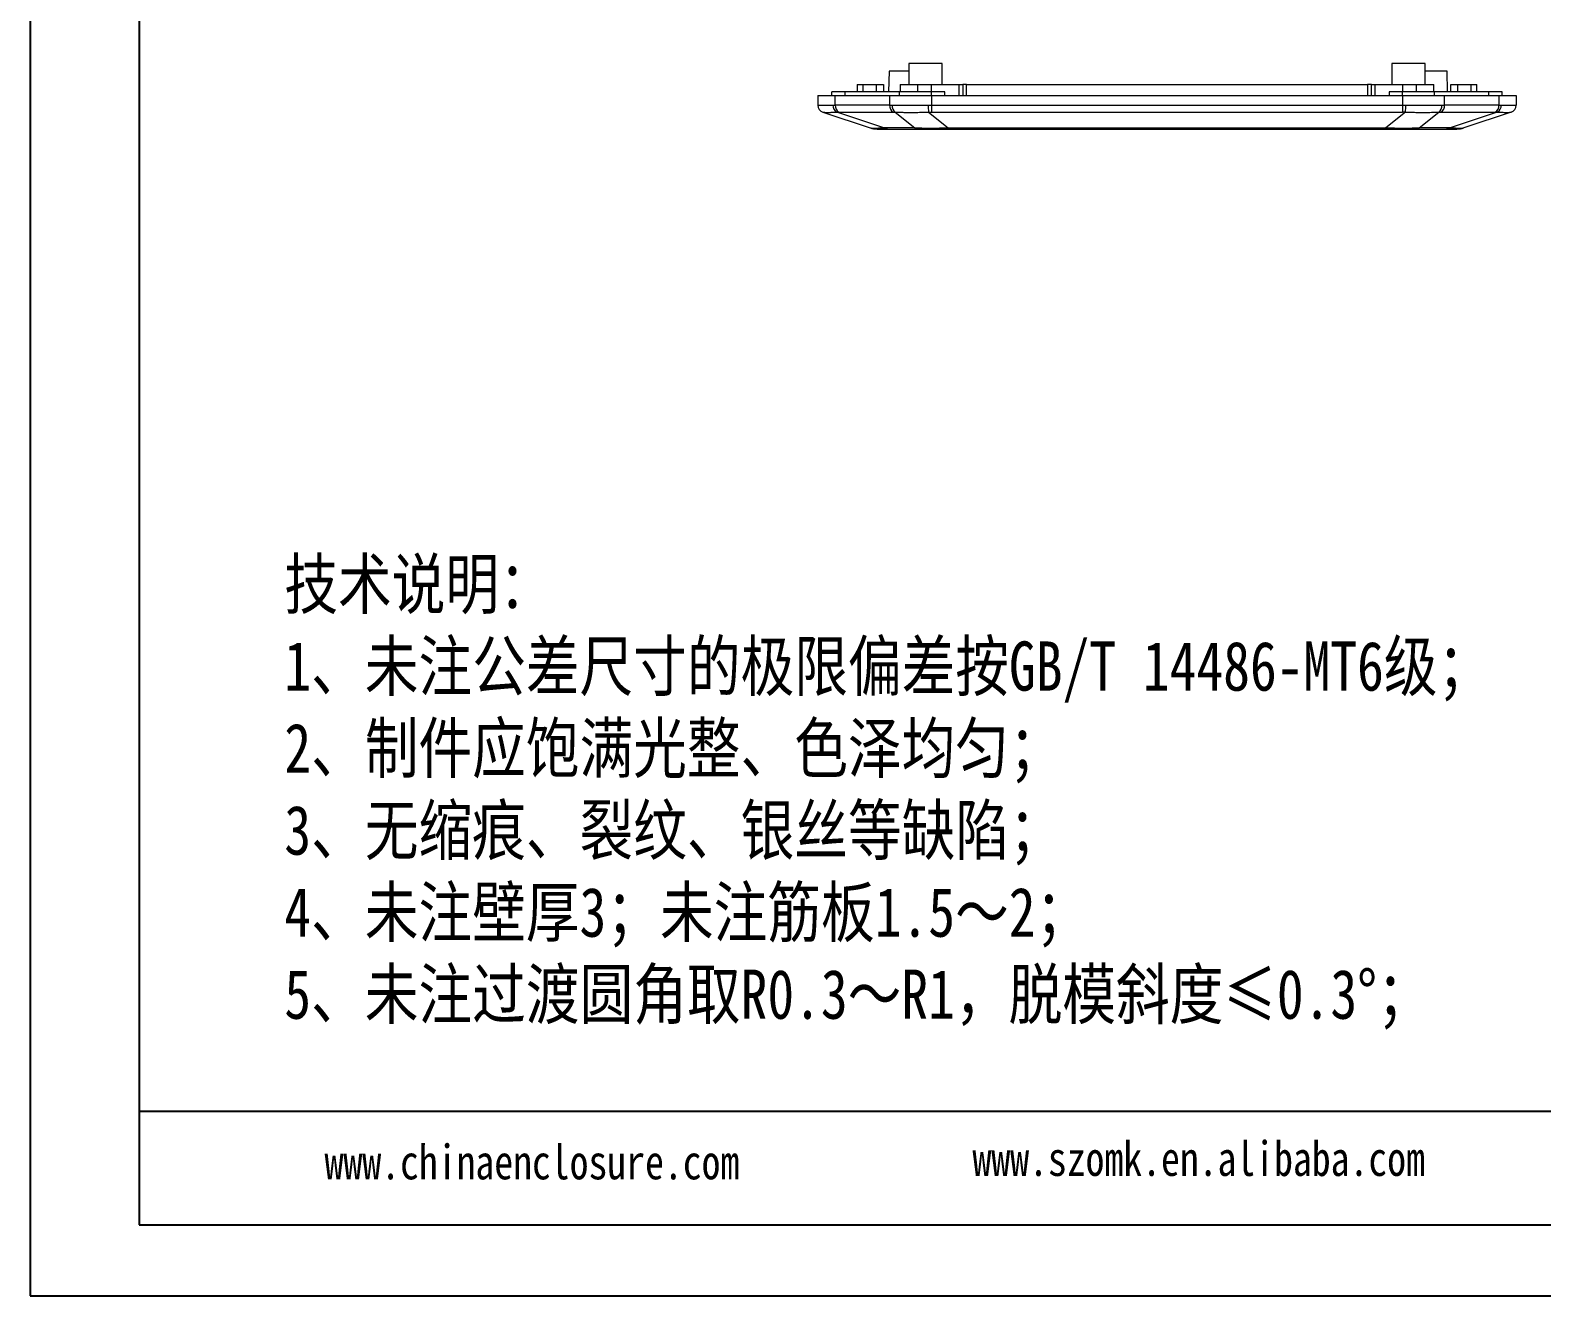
# Model space of a CAD drawing. Header units: inches. Extents: x 1153 to 4131, y 573 to 1071.
# Drawn here: x 1927 to 2130.4, y 573 to 743.2 of the extents above; entities that cross this region are included whole.
import ezdxf

# ---------------------------------------------------------------- set-up
doc = ezdxf.new("R2010")
doc.units = ezdxf.units.IN
doc.layers.add('文字', color=81, linetype='Continuous')
doc.styles.add('宋体', font='', dxfattribs={"width": 0.8, "height": 3.5})
doc.styles.get('宋体').set_extended_font_data('SimSun')

msp = doc.modelspace()

# ---------------------------------------------------------------- linework, layer by layer
for p, q in [((1926.953, 973.438), (1926.953, 572.957)), ((1941.609, 963.903), (1941.609, 582.492)), ((1926.953, 758.365), (1926.953, 572.957)), ((2140.543, 597.748), (1941.609, 597.748)), ((1941.609, 582.492), (2483.813, 582.492)), ((1926.953, 572.957), (2493.348, 572.957)), ((1926.953, 572.957), (2189.173, 572.957))]:
    msp.add_line(p, q)
at = {"color": 7, "linetype": 'Continuous', "lineweight": 15}
for p, q in [((2045.192, 738.736), (2045.192, 735.936)), ((2049.692, 738.736), (2045.192, 738.736)), ((2049.692, 735.936), (2049.692, 738.736)), ((2110.192, 738.736), (2110.192, 735.936)), ((2114.692, 738.736), (2110.192, 738.736)), ((2114.692, 735.936), (2114.692, 738.736)), ((2042.529, 737.736), (2042.481, 734.936)), ((2045.192, 737.736), (2042.529, 737.736)), ((2117.655, 737.736), (2114.692, 737.736)), ((2117.704, 734.936), (2117.655, 737.736)), ((2032.942, 734.436), (2032.942, 733.157)), ((2032.942, 734.436), (2035.285, 734.436)), ((2034.842, 734.436), (2034.842, 734.936)), ((2036.629, 734.936), (2034.842, 734.936)), ((2035.285, 733.157), (2035.285, 734.436)), ((2035.285, 734.436), (2042.599, 734.436)), ((2043.943, 734.936), (2036.629, 734.936)), ((2038.242, 735.936), (2038.242, 734.936)), ((2038.242, 735.936), (2039.033, 735.936)), ((2039.033, 735.936), (2040.849, 735.936)), ((2040.849, 735.936), (2041.768, 735.936)), ((2040.849, 734.936), (2040.849, 735.936)), ((2041.768, 735.936), (2041.768, 734.936)), ((2042.599, 734.436), (2048.256, 734.436)), ((2042.599, 734.436), (2042.599, 733.157)), ((2048.256, 734.936), (2043.943, 734.936)), ((2044.031, 735.936), (2044.031, 734.936)), ((2044.031, 735.936), (2046.347, 735.936)), ((2046.347, 735.936), (2048.256, 735.936)), ((2048.256, 735.936), (2051.942, 735.936)), ((2050.042, 734.936), (2048.256, 734.936)), ((2048.256, 734.436), (2048.256, 733.157)), ((2048.256, 734.436), (2111.629, 734.436)), ((2050.042, 734.436), (2050.042, 734.936)), ((2051.942, 735.936), (2052.442, 735.936)), ((2052.442, 735.936), (2052.442, 734.436)), ((2052.942, 735.936), (2052.442, 735.936)), ((2052.942, 735.936), (2106.942, 735.936)), ((2107.442, 735.936), (2106.942, 735.936)), ((2107.442, 734.436), (2107.442, 735.936)), ((2107.442, 735.936), (2107.942, 735.936)), ((2107.942, 735.936), (2111.629, 735.936)), ((2111.629, 734.936), (2109.842, 734.936)), ((2109.842, 734.936), (2109.842, 734.436)), ((2111.629, 735.936), (2113.538, 735.936)), ((2115.942, 734.936), (2111.629, 734.936)), ((2111.629, 734.436), (2117.285, 734.436)), ((2111.629, 734.436), (2111.629, 733.157)), ((2113.538, 735.936), (2115.854, 735.936)), ((2115.854, 734.936), (2115.854, 735.936)), ((2123.256, 734.936), (2115.942, 734.936)), ((2117.285, 733.157), (2117.285, 734.436)), ((2117.285, 734.436), (2124.599, 734.436)), ((2118.116, 735.936), (2119.036, 735.936)), ((2118.116, 734.936), (2118.116, 735.936)), ((2119.036, 735.936), (2119.036, 734.936)), ((2119.036, 735.936), (2120.851, 735.936)), ((2120.851, 735.936), (2121.642, 735.936)), ((2121.642, 734.936), (2121.642, 735.936)), ((2125.042, 734.936), (2123.256, 734.936)), ((2124.599, 734.436), (2124.599, 733.157)), ((2124.599, 734.436), (2126.942, 734.436)), ((2125.042, 734.436), (2125.042, 734.936)), ((2126.942, 734.436), (2126.942, 733.157)), ((2042.599, 733.157), (2035.285, 733.157)), ((2048.256, 733.157), (2048.256, 732.208)), ((2048.256, 733.157), (2111.629, 733.157)), ((2111.629, 733.157), (2111.629, 732.208)), ((2124.599, 733.157), (2117.285, 733.157)), ((2033.638, 732.204), (2039.98, 730.09)), ((2041.833, 730.09), (2035.49, 732.204)), ((2035.769, 732.208), (2043.083, 732.208)), ((2043.378, 732.204), (2046.005, 730.09)), ((2047.85, 732.204), (2050.477, 730.09)), ((2048.256, 732.208), (2111.629, 732.208)), ((2112.034, 732.204), (2109.407, 730.09)), ((2113.879, 730.09), (2116.507, 732.204)), ((2116.802, 732.208), (2124.116, 732.208)), ((2124.394, 732.204), (2118.052, 730.09)), ((2126.247, 732.204), (2119.904, 730.09)), ((2040.037, 730.081), (2040.047, 730.076)), ((2040.074, 730.064), (2040.095, 730.054)), ((2046.005, 730.09), (2041.833, 730.09)), ((2042.504, 729.936), (2046.676, 729.936)), ((2050.477, 730.09), (2109.407, 730.09)), ((2050.477, 730.09), (2050.477, 729.936)), ((2050.477, 729.936), (2109.407, 729.936)), ((2109.407, 730.09), (2109.407, 729.936)), ((2113.209, 729.936), (2117.381, 729.936)), ((2118.052, 730.09), (2113.879, 730.09)), ((2119.789, 730.054), (2119.81, 730.064)), ((2119.837, 730.076), (2119.847, 730.081))]:
    msp.add_line(p, q, dxfattribs=at)
at = {"color": 8, "linetype": 'Continuous', "lineweight": 15}
for p, q in [((2036.629, 734.436), (2036.629, 734.936)), ((2039.033, 734.936), (2039.033, 735.936)), ((2043.943, 734.436), (2043.943, 734.936)), ((2046.347, 735.936), (2046.347, 734.936)), ((2048.256, 734.936), (2048.256, 735.936)), ((2048.256, 734.436), (2048.256, 734.936)), ((2051.942, 735.936), (2051.942, 734.436)), ((2052.942, 734.436), (2052.942, 735.936)), ((2106.942, 735.936), (2106.942, 734.436)), ((2107.942, 734.436), (2107.942, 735.936)), ((2111.629, 735.936), (2111.629, 734.936)), ((2111.629, 734.436), (2111.629, 734.936)), ((2113.538, 734.936), (2113.538, 735.936)), ((2115.942, 734.436), (2115.942, 734.936)), ((2120.851, 735.936), (2120.851, 734.936)), ((2123.256, 734.436), (2123.256, 734.936))]:
    msp.add_line(p, q, dxfattribs=at)
at = {"color": 7, "linetype": 'Continuous', "lineweight": 15}
for centre, radius, start, end in [((2033.942, 733.157), 1, 180, 251.56505), ((2033.954, 733.151), 0.998, 179.89702, 251.5339), ((2035.997, 733.103), 1.032, 177.2063, 240.55649), ((2036.313, 733.083), 1.03, 175.8923, 238.12056), ((2043.627, 733.083), 1.03, 175.88728, 238.12272), ((2043.964, 733.054), 1.032, 174.48373, 235.41055), ((2055.653, 733.157), 7.861, 180.03245, 186.96411), ((2104.237, 733.157), 7.855, 353.03338, 359.97006), ((2115.921, 733.054), 1.032, 304.58945, 5.51627), ((2116.258, 733.083), 1.03, 301.87944, 4.1077), ((2123.572, 733.083), 1.03, 301.87491, 4.11223), ((2123.887, 733.103), 1.032, 299.44396, 2.79049), ((2125.93, 733.151), 0.998, 288.4661, 0.10298), ((2125.942, 733.157), 1, 288.43495, 0), ((2040.929, 732.936), 3, 251.56505, 270), ((2042.511, 731.505), 1.569, 244.40179, 269.74772), ((2046.683, 731.504), 1.568, 244.39915, 269.75036), ((2113.202, 731.504), 1.568, 270.24964, 295.60085), ((2117.374, 731.505), 1.569, 270.25156, 295.59893), ((2118.955, 732.936), 3, 270, 288.43495)]:
    msp.add_arc(centre, radius, start, end, dxfattribs=at)
for points, knots in [([(2032.942, 733.157), (2032.943, 733.157), (2032.944, 733.156), (2032.952, 733.154), (2032.956, 733.153)], [0, 0, 0, 0, 0.499912, 1, 1, 1, 1]), ([(2032.956, 733.153), (2032.962, 733.151), (2032.975, 733.148), (2033.007, 733.144), (2033.048, 733.141), (2033.098, 733.138), (2033.159, 733.135), (2033.229, 733.133), (2033.309, 733.132), (2033.398, 733.131), (2033.497, 733.13), (2033.605, 733.13), (2033.722, 733.131), (2033.848, 733.132), (2033.982, 733.133), (2034.126, 733.135), (2034.278, 733.138), (2034.438, 733.141), (2034.606, 733.144), (2034.782, 733.148), (2034.905, 733.151), (2034.967, 733.153)], [0, 0, 0, 0, 0.0526358, 0.1052702, 0.1579034, 0.2105355, 0.2631667, 0.3157971, 0.3684269, 0.4210563, 0.4736855, 0.5263145, 0.5789437, 0.6315731, 0.6842029, 0.7368333, 0.7894645, 0.8420966, 0.8947298, 0.9473642, 1, 1, 1, 1]), ([(2034.967, 733.153), (2035.019, 733.154), (2035.122, 733.156), (2035.231, 733.157), (2035.285, 733.157)], [0, 0, 0, 0, 0.500088, 1, 1, 1, 1]), ([(2042.599, 733.157), (2042.654, 733.157), (2042.764, 733.156), (2042.879, 733.154), (2042.937, 733.153)], [0, 0, 0, 0, 0.499912, 1, 1, 1, 1]), ([(2042.937, 733.153), (2043.007, 733.151), (2043.149, 733.148), (2043.37, 733.144), (2043.596, 733.141), (2043.828, 733.138), (2044.065, 733.135), (2044.308, 733.133), (2044.555, 733.132), (2044.808, 733.131), (2045.064, 733.13), (2045.325, 733.13), (2045.589, 733.131), (2045.856, 733.132), (2046.126, 733.133), (2046.399, 733.135), (2046.675, 733.138), (2046.952, 733.141), (2047.231, 733.144), (2047.511, 733.148), (2047.698, 733.151), (2047.792, 733.153)], [0, 0, 0, 0, 0.0526358, 0.1052702, 0.1579034, 0.2105355, 0.2631667, 0.3157971, 0.3684269, 0.4210563, 0.4736855, 0.5263145, 0.5789437, 0.6315731, 0.6842029, 0.7368333, 0.7894645, 0.8420966, 0.8947298, 0.9473642, 1, 1, 1, 1]), ([(2047.792, 733.153), (2047.869, 733.154), (2048.024, 733.156), (2048.179, 733.157), (2048.256, 733.157)], [0, 0, 0, 0, 0.500088, 1, 1, 1, 1]), ([(2111.629, 733.157), (2111.706, 733.157), (2111.861, 733.156), (2112.015, 733.154), (2112.092, 733.153)], [0, 0, 0, 0, 0.499912, 1, 1, 1, 1]), ([(2112.092, 733.153), (2112.186, 733.151), (2112.374, 733.148), (2112.654, 733.144), (2112.933, 733.141), (2113.21, 733.138), (2113.485, 733.135), (2113.758, 733.133), (2114.028, 733.132), (2114.296, 733.131), (2114.56, 733.13), (2114.82, 733.13), (2115.077, 733.131), (2115.329, 733.132), (2115.577, 733.133), (2115.819, 733.135), (2116.057, 733.138), (2116.289, 733.141), (2116.515, 733.144), (2116.735, 733.148), (2116.877, 733.151), (2116.948, 733.153)], [0, 0, 0, 0, 0.0526358, 0.1052702, 0.1579034, 0.2105355, 0.2631667, 0.3157971, 0.3684269, 0.4210563, 0.4736855, 0.5263145, 0.5789437, 0.6315731, 0.6842029, 0.7368333, 0.7894645, 0.8420966, 0.8947298, 0.9473642, 1, 1, 1, 1]), ([(2116.948, 733.153), (2117.005, 733.154), (2117.12, 733.156), (2117.23, 733.157), (2117.285, 733.157)], [0, 0, 0, 0, 0.50008802, 1, 1, 1, 1]), ([(2124.599, 733.157), (2124.653, 733.157), (2124.762, 733.156), (2124.866, 733.154), (2124.918, 733.153)], [0, 0, 0, 0, 0.49991198, 1, 1, 1, 1]), ([(2124.918, 733.153), (2124.979, 733.151), (2125.103, 733.148), (2125.278, 733.144), (2125.447, 733.141), (2125.607, 733.138), (2125.759, 733.135), (2125.902, 733.133), (2126.037, 733.132), (2126.163, 733.131), (2126.28, 733.13), (2126.388, 733.13), (2126.486, 733.131), (2126.575, 733.132), (2126.655, 733.133), (2126.725, 733.135), (2126.786, 733.138), (2126.837, 733.141), (2126.878, 733.144), (2126.91, 733.148), (2126.922, 733.151), (2126.929, 733.153)], [0, 0, 0, 0, 0.0526358, 0.1052702, 0.1579034, 0.2105355, 0.2631667, 0.3157971, 0.3684269, 0.4210563, 0.4736855, 0.5263145, 0.5789437, 0.6315731, 0.6842029, 0.7368333, 0.7894645, 0.8420966, 0.8947298, 0.9473642, 1, 1, 1, 1]), ([(2126.929, 733.153), (2126.933, 733.154), (2126.941, 733.156), (2126.942, 733.157), (2126.942, 733.157)], [0, 0, 0, 0, 0.500088, 1, 1, 1, 1]), ([(2033.638, 732.204), (2033.634, 732.205), (2033.627, 732.208), (2033.626, 732.208), (2033.626, 732.208)], [0, 0, 0, 0, 0.5000234, 1, 1, 1, 1]), ([(2033.638, 732.204), (2033.645, 732.202), (2033.664, 732.197), (2033.72, 732.189), (2033.826, 732.182), (2033.988, 732.177), (2034.188, 732.175), (2034.401, 732.176), (2034.632, 732.18), (2034.891, 732.186), (2035.174, 732.194), (2035.385, 732.201), (2035.49, 732.204)], [0, 0, 0, 0, 0.0556186, 0.1392282, 0.2508082, 0.3856401, 0.4999802, 0.5999714, 0.6999586, 0.799947, 0.8999513, 1, 1, 1, 1]), ([(2043.378, 732.204), (2043.448, 732.202), (2043.622, 732.197), (2043.95, 732.189), (2044.401, 732.182), (2044.919, 732.177), (2045.44, 732.175), (2045.923, 732.176), (2046.394, 732.18), (2046.874, 732.186), (2047.359, 732.194), (2047.686, 732.201), (2047.85, 732.204)], [0, 0, 0, 0, 0.0556187, 0.1392282, 0.2508082, 0.3856401, 0.4999802, 0.5999714, 0.6999586, 0.799947, 0.8999513, 1, 1, 1, 1]), ([(2112.034, 732.204), (2111.967, 732.205), (2111.832, 732.208), (2111.696, 732.208), (2111.629, 732.208)], [0, 0, 0, 0, 0.5000234, 1, 1, 1, 1]), ([(2112.034, 732.204), (2112.125, 732.202), (2112.353, 732.197), (2112.761, 732.189), (2113.293, 732.182), (2113.863, 732.177), (2114.401, 732.175), (2114.871, 732.176), (2115.306, 732.18), (2115.725, 732.186), (2116.129, 732.194), (2116.381, 732.201), (2116.507, 732.204)], [0, 0, 0, 0, 0.0556187, 0.1392282, 0.2508082, 0.3856401, 0.4999802, 0.5999714, 0.6999586, 0.799947, 0.8999513, 1, 1, 1, 1]), ([(2124.394, 732.204), (2124.453, 732.202), (2124.601, 732.197), (2124.85, 732.189), (2125.151, 732.182), (2125.44, 732.177), (2125.678, 732.175), (2125.861, 732.176), (2126.005, 732.18), (2126.118, 732.186), (2126.203, 732.194), (2126.232, 732.201), (2126.247, 732.204)], [0, 0, 0, 0, 0.0556186, 0.1392282, 0.2508082, 0.3856401, 0.4999802, 0.5999714, 0.6999586, 0.799947, 0.8999513, 1, 1, 1, 1]), ([(2039.98, 730.09), (2039.986, 730.089), (2039.997, 730.086), (2040.027, 730.082), (2040.065, 730.078), (2040.114, 730.075), (2040.173, 730.073), (2040.242, 730.071), (2040.32, 730.07), (2040.409, 730.069), (2040.507, 730.069), (2040.615, 730.069), (2040.733, 730.07), (2040.861, 730.071), (2040.999, 730.073), (2041.146, 730.075), (2041.303, 730.078), (2041.47, 730.082), (2041.646, 730.086), (2041.77, 730.089), (2041.833, 730.09)], [0, 0, 0, 0, 0.0572107, 0.1138453, 0.1699707, 0.2256561, 0.2809721, 0.3359908, 0.3907854, 0.4454303, 0.5, 0.5545697, 0.6092146, 0.6640092, 0.7190279, 0.7743439, 0.8300293, 0.8861547, 0.9427893, 1, 1, 1, 1]), ([(2046.005, 730.09), (2046.076, 730.089), (2046.216, 730.086), (2046.434, 730.082), (2046.655, 730.078), (2046.881, 730.075), (2047.112, 730.073), (2047.347, 730.071), (2047.585, 730.07), (2047.829, 730.069), (2048.076, 730.069), (2048.327, 730.069), (2048.582, 730.07), (2048.842, 730.071), (2049.105, 730.073), (2049.372, 730.075), (2049.643, 730.078), (2049.918, 730.082), (2050.196, 730.086), (2050.383, 730.089), (2050.477, 730.09)], [0, 0, 0, 0, 0.0572107, 0.1138453, 0.1699707, 0.2256561, 0.2809721, 0.3359908, 0.3907854, 0.4454303, 0.5, 0.5545697, 0.6092146, 0.6640092, 0.7190279, 0.7743439, 0.8300293, 0.8861547, 0.9427893, 1, 1, 1, 1]), ([(2109.407, 730.09), (2109.501, 730.089), (2109.688, 730.086), (2109.967, 730.082), (2110.242, 730.078), (2110.513, 730.075), (2110.78, 730.073), (2111.043, 730.071), (2111.302, 730.07), (2111.557, 730.069), (2111.809, 730.069), (2112.056, 730.069), (2112.299, 730.07), (2112.538, 730.071), (2112.773, 730.073), (2113.003, 730.075), (2113.229, 730.078), (2113.451, 730.082), (2113.669, 730.086), (2113.809, 730.089), (2113.879, 730.09)], [0, 0, 0, 0, 0.0572107, 0.1138453, 0.1699707, 0.2256561, 0.2809721, 0.3359908, 0.3907854, 0.4454303, 0.5, 0.5545697, 0.6092146, 0.6640092, 0.7190279, 0.7743439, 0.8300293, 0.8861547, 0.9427893, 1, 1, 1, 1]), ([(2118.052, 730.09), (2118.114, 730.089), (2118.239, 730.086), (2118.415, 730.082), (2118.582, 730.078), (2118.739, 730.075), (2118.886, 730.073), (2119.023, 730.071), (2119.151, 730.07), (2119.269, 730.069), (2119.377, 730.069), (2119.476, 730.069), (2119.564, 730.07), (2119.643, 730.071), (2119.711, 730.073), (2119.77, 730.075), (2119.819, 730.078), (2119.858, 730.082), (2119.887, 730.086), (2119.898, 730.089), (2119.904, 730.09)], [0, 0, 0, 0, 0.0572107, 0.1138453, 0.1699707, 0.2256561, 0.2809721, 0.3359908, 0.3907854, 0.4454303, 0.5, 0.5545697, 0.6092146, 0.6640092, 0.7190279, 0.7743439, 0.8300293, 0.8861547, 0.9427893, 1, 1, 1, 1])]:
    msp.add_open_spline(points, degree=3, knots=knots, dxfattribs=at)
for points in [[(2035.49, 732.204), (2035.58, 732.207), (2035.673, 732.208), (2035.769, 732.208)], [(2043.083, 732.208), (2043.178, 732.208), (2043.277, 732.207), (2043.378, 732.204)], [(2047.85, 732.204), (2047.985, 732.207), (2048.121, 732.208), (2048.256, 732.208)], [(2116.507, 732.204), (2116.608, 732.207), (2116.706, 732.208), (2116.802, 732.208)], [(2124.116, 732.208), (2124.211, 732.208), (2124.304, 732.207), (2124.394, 732.204)], [(2126.247, 732.204), (2126.255, 732.207), (2126.258, 732.208), (2126.258, 732.208)], [(2040.929, 729.936), (2040.929, 729.936), (2041.458, 729.936), (2042.504, 729.936)], [(2046.676, 729.936), (2047.721, 729.936), (2048.999, 729.936), (2050.477, 729.936)], [(2109.407, 729.936), (2110.885, 729.936), (2112.163, 729.936), (2113.209, 729.936)], [(2117.381, 729.936), (2118.426, 729.936), (2118.955, 729.936), (2118.955, 729.936)]]:
    msp.add_open_spline(points, degree=3, dxfattribs=at)

# ---------------------------------------------------------------- texts
at = {"layer": '文字', "color": 0, "attachment_point": 1, "style": '宋体'}
for s, insert, char_height, width in [('{\\H1.111x;技术说明：\\P1、未注公差尺寸的极限偏差按GB/T 14486-MT6级；\\P2、制件应饱满光整、色泽均匀；\\P3、无缩痕、裂纹、银丝等缺陷；\\P4、未注壁厚3；未注筋板1.5～2；\\P5、未注过渡圆角取R0.3～R1，脱模斜度≤0.3%%D；}', (1961.149, 672.03), 5.95955, 254.47265), ('www.szomk.en.alibaba.com', (2053.762, 593.745), 4.66169, 81.90141), ('www.chinaenclosure.com', (1966.569, 593.284), 4.66169, 81.90141)]:
    msp.add_mtext(s, dxfattribs=dict(at, insert=insert, char_height=char_height, width=width))

doc.saveas('drawing.dxf')
